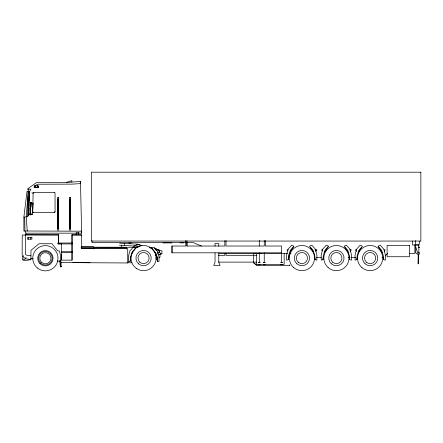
<?xml version="1.0" encoding="UTF-8"?>
<svg xmlns="http://www.w3.org/2000/svg" width="443" height="443" viewBox="0 0 443 443"><rect width="100%" height="100%" fill="white"/><g stroke="black" fill="none" stroke-linecap="round" stroke-linejoin="round"><path stroke-width="0.66" d="M57.878 228.283L57.878 199.156L58.526 199.156L58.526 228.283L57.834 228.283L57.834 199.156M58.482 228.283L58.482 199.156M61.461 260.152L61.461 243.816L58.421 243.822L58.482 235.172L22.222 235.045L22.15 254.526L22.798 256.514L22.77 260.019L24.891 260.573L30.944 259.67L30.955 250.384L39.028 243.733L51.981 243.733L57.767 250.943L59.34 250.943L60.32 254.409L60.42 262.572L127.722 262.965L127.722 248.639L81.706 248.606L81.645 234.557L72.021 234.557L72.043 260.135L61.461 260.157L61.461 254.409M69.673 228.283L69.673 199.156L70.371 199.156L70.371 228.283L69.673 228.283L69.723 199.156M70.072 228.283L70.072 199.156M70.321 228.283L70.321 199.156M76.262 234.386L76.262 233.046M78.356 234.397L78.356 233.035L78.356 234.43M93.789 248.966L93.789 247.892L126.582 247.908M126.582 248.983L126.582 247.908M265.357 240.649L265.357 246.026L281.538 246.026L281.538 252.82L172 252.82L172 246.026L185.772 246.026L185.772 240.649M224.856 240.649L224.856 246.026L186.946 246.026L186.946 240.649M224.856 253.302L224.856 255.318L218.382 255.318M289.794 265.346L289.794 265.019L289.794 265.346L256.979 265.346L253.623 262.821L253.623 253.213M58.426 243.152L58.454 234.563L25.628 234.546M25.893 234.557L25.899 233.184L24.958 231.013L24.686 217.098L27.538 216.549L28.496 215.697L29.482 191.498L30.993 189.183L27.25 189.178L36.642 182.494L66.356 182.477L80.488 181.458L81.601 231.196L23.9 231.002L23.872 217.181L27.006 191.409L29.482 191.498L28.474 215.697M71.855 182.139L71.86 180.611L66.356 182.477M28.324 189.183L27.538 216.549L29.482 191.498M415.301 240.632L415.301 244.785L415.816 247.41L415.678 252.632L417.168 254.11L419.471 254.11L419.471 252.632L418.408 252.632M29.93 214.783L30.932 214.816L29.93 214.783L30.34 202.534L31.342 202.567L31.298 203.93M30.03 214.478C30.246 212.49 31.802 215.348 30.03 214.462M30.429 202.578L30.855 203.376L31.331 202.595L30.34 202.534M30.118 214.617L30.517 202.672M30.218 214.49L30.744 214.506M30.794 212.933L30.75 214.274L30.224 214.257L30.611 202.695L31.137 202.711L30.86 203.16M30.689 208.232L30.777 205.541M30.827 204.201L30.872 202.855M30.999 206.887L31.16 202.695M30.733 210.32L30.257 210.281C29 207.324 32.284 206.648 30.406 207.014M33.015 203.952L31.254 203.365L32.987 203.154L33.015 203.952L32.455 213.803L32.245 214.545L31.68 214.65L31.254 214.013M28.191 191.454L26.242 217.015L27.256 231.024M130.142 261.392L130.491 257.228L132.141 252.023L135.73 248.002L133.454 246.967L129.893 250.926L128.315 256.896L128.392 261.968L130.142 261.392L130.962 256.658M288.387 259.592L288.736 255.434L290.386 250.229L293.975 246.208L291.699 245.173L288.138 249.132L286.56 255.096L286.638 260.174L288.387 259.592L289.44 253.507M322.991 259.592L323.335 255.434L324.985 250.229L328.573 246.208L326.297 245.173L322.737 249.132L321.158 255.096L321.236 260.174L322.986 259.592L323.456 256.89M356.875 259.592L357.219 255.434L358.869 250.229L362.463 246.208L360.181 245.173L356.621 249.132L355.048 255.096L355.125 260.174L356.875 259.592L357.34 256.89M130.873 243.788L130.973 242.637M119.449 245.2L124.428 245.477L124.61 243.451L137.014 244.137L141.993 245.616L136.931 244.137M136.832 246.164L137.014 244.137M76.185 234.557L76.268 232.824L78.948 232.796M419.925 241.036L418.408 247.083L419.471 247.083L419.471 247.504L418.408 247.504M30.944 259.67L25.544 258.718L26.037 257.394M32.046 203.093L31.818 203.669L31.326 203.437M350.407 251.369L351.299 249.858L349.544 249.841M384.247 251.369L385.139 249.858L383.965 249.846M131.316 254.625L133.155 251.868M133.891 250.76L135.73 248.002M289.927 252.277L293.609 246.762M324.525 252.277L328.208 246.762M358.415 252.277L361.726 247.31M54.173 192.317L33.834 192.351L33.098 193.281L32.782 211.937L33.419 212.43L54.24 212.407L55.054 211.787L55.048 192.893L54.157 192.317M33.845 192.351L33.109 193.281L31.885 192.688M385.222 255.799L387.581 253.551M23.778 255.738L22.798 256.514L25.544 258.718M54.229 212.407L55.043 211.787M30.788 210.242L30.257 210.281M32.261 203.525L32.987 203.154M155.183 255.334L156.445 254.764M34.565 185.778L38.037 184.222L71.855 184.133L80.748 183.596M81.678 248.202L93.462 248.224L81.678 248.202L81.695 248.612L93.462 248.639L93.462 246.563L81.423 246.541M32.25 212.85L33.408 212.43M265.158 264.593L264.249 264.914L263.341 264.593M282.534 264.593L281.621 264.914L280.712 264.593M34.216 186.138L37.467 185.722L38.63 186.138L38.63 187.638L34.216 187.638L34.216 186.138L35.473 186.138M34.216 187.638L35.374 187.223L38.63 187.638M158.893 257.438L159.989 257.178L159.989 254.343L158.345 254.343M253.623 262.821L256.979 265.346M60.547 266.459L61.195 266.343L61.195 266.764L60.547 266.88L60.082 264.454L60.026 260.213L60.547 266.88M30.838 214.13L30.517 214.185L31.63 214.113L32.245 214.545M23.872 217.181L24.708 217.098M259.299 262.394L260.213 262.328L258.391 262.328L259.299 262.394L259.299 252.781M264.249 262.394L265.158 262.328L263.341 262.328L264.249 262.394L264.249 252.781M281.621 262.394L282.534 262.328L280.712 262.328L281.621 262.394L281.621 252.095M160.731 253.872L161.933 253.856L161.933 250.876L155.903 249.409M25.899 233.184L81.628 233.168L81.628 232.774M288.277 249.846L287.103 249.858L287.701 250.865M322.737 249.846L321.568 249.858L322.161 250.865M356.626 249.846L355.458 249.858L356.344 251.369M37.367 186.138L38.63 186.138M179.985 242.853L183.972 242.853M162.902 242.914L171.962 242.914M150.919 247.327L153.976 247.327L157.464 251.353L159.115 257.256L158.965 261.503L157.636 261.442L155.914 253.651L150.919 247.327L155.576 252.803L157.42 257.322L157.636 261.442M253.939 253.341L258.546 253.341M259.864 253.341L261.176 253.341M219.191 253.551L258.657 253.507M259.936 253.551L263.679 253.507M264.964 253.507L287.562 253.551M288.947 253.551L291.018 253.551M409.41 253.551L414.87 253.551L414.87 244.702M256.768 255.318L226.002 255.318L226.002 253.302M155.781 257.095L156.966 257.095L156.966 258.801M316.546 257.599L321.363 257.599M348.22 257.599L349.599 257.599M350.978 257.599L355.795 257.599M381.96 257.599L383.339 257.599M155.781 258.801L157.581 258.801M218.56 262.112L256.58 262.112M90.012 262.76L72.857 262.45M127.13 262.76L131.942 262.76M260.462 264.543L284.146 264.543L284.146 253.507M81.025 247.172L138.127 247.272M72.048 235.222L81.739 235.255M30.451 204.627L31.093 204.649M30.429 205.281L31.071 205.303M30.224 214.257L30.75 214.274M124.61 243.451L119.632 243.179M134.6 245.638L135.818 245.704M124.428 245.477L139.944 246.336M415.301 244.785L418.989 245.012L412.538 245.012L412.538 241.036M30.578 258.612L33.303 258.856M57.169 261.027L60.58 261.337M30.938 255.844L26.84 255.246L25.572 254.476L25.273 235.056M149.202 247.615L151.883 248.036M150.542 248.108L151.883 248.434M22.776 259.055L25.146 259.676M383.572 259.592L385.321 260.174L385.399 255.096L383.821 249.132L380.26 245.173L377.984 246.208L381.573 250.229L383.223 255.434L383.572 259.592L383.101 256.89M349.682 259.592L351.437 260.174L351.515 255.096L349.937 249.132L346.376 245.173L344.1 246.208L347.689 250.229L349.339 255.434L349.682 259.592L349.217 256.89M315.084 259.592L316.834 260.174L316.917 255.096L315.338 249.132L311.778 245.173L309.496 246.208L313.09 250.229L314.74 255.434L315.084 259.592L314.735 257.566M258.391 264.593L259.299 264.914L260.213 264.593L256.397 264.543L256.397 253.507M155.233 248.562L159.563 250.123M201.609 246.114L193.447 242.659L92.011 242.659L92.011 240.615M159.22 250.987L159.22 252.36L157.492 252.228L158.173 254.232L160.959 254.232L160.959 253.518L159.22 252.36L159.214 250.987L154.524 247.997L156.379 250.644M378.35 246.762L382.398 252.831M344.837 247.31L348.148 252.277M310.233 247.31L313.544 252.277M30.611 202.695L30.855 203.276M415.816 247.41L418.164 254.11L418.164 263.923L418.408 254.11M80.748 183.806L80.488 181.458M61.195 266.764L60.796 261.47M129.107 242.637L129.201 243.788M58.454 234.563L58.482 235.172M60.824 262.605L60.874 264.393M81.601 230.803L81.628 233.168M72.021 234.557L72.043 260.13M418.845 247.504L418.845 252.632M264.249 240.427L264.288 246.026L226.002 246.026L226.002 240.649M259.299 240.427L259.299 245.92M218.776 246.164L218.776 243.489L215.032 243.489L215.032 246.164M218.776 252.848L218.776 262.206L220.06 265.49L213.753 265.49L215.032 262.206L215.032 252.848M186.946 242.664L186.946 246.026M172 246.026L172 252.82M157.265 258.452L157.265 259.803L156.534 259.803L156.534 258.452M156.534 255.074L156.534 257.101M134.074 245.854L134.074 247.105M121.72 245.217L121.72 247.105M58.227 199.156L58.227 228.283M37.467 185.722L37.467 187.223M35.374 185.722L35.374 187.223M30.744 237.564L30.744 239.181M28.651 237.564L28.651 239.181M316.867 249.858L315.981 251.369L315.111 249.841L316.867 249.858M420.85 172.2L91.324 172.2L91.324 241.058L420.85 241.058L420.85 172.2M58.709 197.318L57.607 197.318L57.607 199.333L58.709 199.333L58.709 197.318M70.553 197.318L69.451 197.318L69.451 199.333L70.553 199.333L70.553 197.318M58.709 228.101L57.607 228.101L57.607 230.111L58.709 230.111L58.709 228.101M70.553 228.101L69.451 228.101L69.451 230.111L70.553 230.111L70.553 228.101M31.907 237.564L27.488 237.564L27.488 239.181L31.907 239.181L31.907 237.564M72.275 243.035L57.784 243.035L57.784 243.921L72.275 243.921L72.275 243.035M409.47 245.356L387.099 245.356L387.099 256.735L409.47 256.735L409.47 245.356M72.275 251.74L61.295 251.74L61.295 252.626L72.275 252.626L72.275 251.74M293.654 267.544A12.587 12.587 0 0 0 314.286 260.512A12.587 12.587 0 0 0 297.884 246.158A12.587 12.587 0 0 0 293.654 267.544M296.915 263.818A7.636 7.636 0 0 0 309.43 259.554A7.636 7.636 0 0 0 299.479 250.849A7.636 7.636 0 0 0 296.915 263.818M298.272 262.273A5.576 5.576 0 0 0 307.409 259.155A5.576 5.576 0 0 0 300.144 252.798A5.576 5.576 0 0 0 298.272 262.273M328.125 267.544A12.587 12.587 0 0 0 348.757 260.512A12.587 12.587 0 0 0 332.35 246.158A12.587 12.587 0 0 0 328.125 267.544M331.386 263.818A7.636 7.636 0 0 0 343.901 259.554A7.636 7.636 0 0 0 333.95 250.849A7.636 7.636 0 0 0 331.386 263.818M332.737 262.273A5.576 5.576 0 0 0 341.88 259.155A5.576 5.576 0 0 0 334.609 252.798A5.576 5.576 0 0 0 332.737 262.273M361.837 267.544A12.587 12.587 0 0 0 382.47 260.512A12.587 12.587 0 0 0 366.062 246.158A12.587 12.587 0 0 0 361.837 267.544M365.093 263.818A7.636 7.636 0 0 0 377.613 259.554A7.636 7.636 0 0 0 367.657 250.849A7.636 7.636 0 0 0 365.093 263.818M366.45 262.273A5.576 5.576 0 0 0 375.592 259.155A5.576 5.576 0 0 0 368.321 252.798A5.576 5.576 0 0 0 366.45 262.273M136.261 268.32A12.587 12.587 0 0 0 156.097 259.282A12.587 12.587 0 0 0 138.349 246.624A12.587 12.587 0 0 0 136.261 268.32M138.543 263.818A7.636 7.636 0 0 0 151.057 259.554A7.636 7.636 0 0 0 141.107 250.849A7.636 7.636 0 0 0 138.543 263.818M139.899 262.273A5.576 5.576 0 0 0 149.036 259.155A5.576 5.576 0 0 0 141.771 252.798A5.576 5.576 0 0 0 139.899 262.273M37.267 267.91A12.614 12.614 0 0 0 57.806 260.434A12.614 12.614 0 0 0 41.066 246.386A12.614 12.614 0 0 0 37.267 267.91M39.903 263.591A7.653 7.653 0 0 0 52.75 260.312A7.653 7.653 0 0 0 43.486 250.827A7.653 7.653 0 0 0 39.903 263.591M41.382 262.151A5.587 5.587 0 0 0 50.762 259.753A5.587 5.587 0 0 0 43.995 252.826A5.587 5.587 0 0 0 41.382 262.151M40.512 262.998A6.806 6.806 0 0 0 51.931 260.08A6.806 6.806 0 0 0 43.696 251.652A6.806 6.806 0 0 0 40.512 262.998"/></g></svg>
